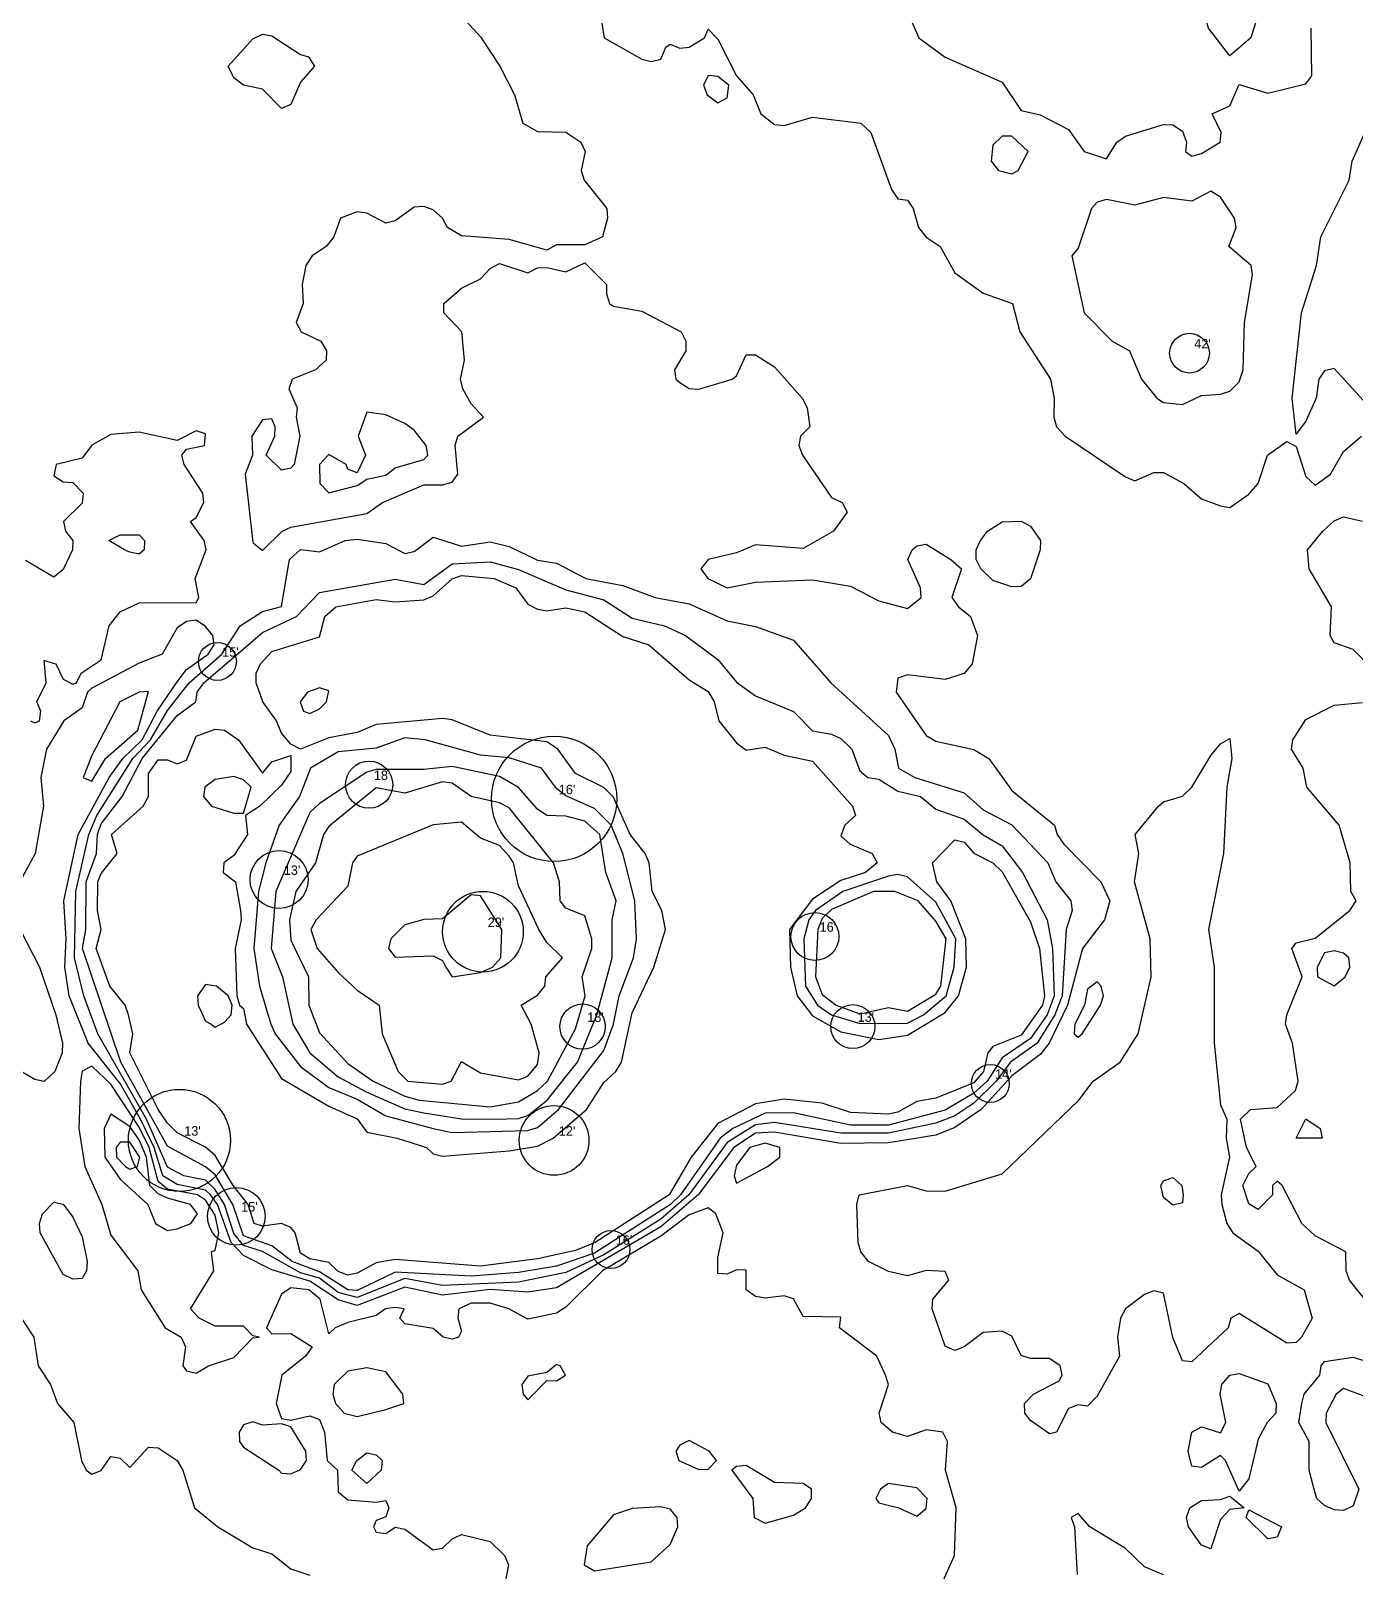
# Model space of a CAD drawing. Extents: x 426033 to 427066, y 1577130 to 1578168.
# Drawn here: x 426602.2 to 426881.4, y 1577373.7 to 1577698.5 of the extents above; entities that cross this region are included whole.
import ezdxf

# ---------------------------------------------------------------- set-up
doc = ezdxf.new("R2010")
doc.units = 21
doc.header["$MEASUREMENT"] = 0
for name, color, linetype in [('C-TOPO-HALF', 9, 'Continuous'), ('C-TOPO-MAJR', 3, 'Continuous'), ('C-TOPO-MINR', 8, 'Continuous'), ('L-PLNT-ANNO', 92, 'Continuous'), ('L-PLNT-TREE', 92, 'Continuous')]:
    doc.layers.add(name, color=color, linetype=linetype)

msp = doc.modelspace()

# ---------------------------------------------------------------- linework, layer by layer
at = {"layer": 'C-TOPO-HALF'}
for points, elevation in [([(426855, 1577693.2176422095), (426850.53902205173, 1577699), (426849.97335203364, 1577701), (426851, 1577702.6248612653), (426855, 1577703.633227176), (426861, 1577703.3311036788), (426862.16091508337, 1577705), (426865, 1577705.9501525941), (426866.5170546833, 1577705), (426866.4227212682, 1577703), (426865, 1577702.3071727243), (426861, 1577701.9897959183), (426859.4412390636, 1577697), (426855, 1577693.2176422095)], 71.5), ([(426806.2084289589, 1577669), (426809, 1577668.304443467), (426810.3991150443, 1577669), (426812.4787430684, 1577673), (426809, 1577676.2688172043), (426807, 1577676.2339476813), (426805, 1577674.3689157434), (426804.6441467015, 1577671), (426806.2084289589, 1577669)], 71.5), ([(426839.59905288083, 1577621), (426841, 1577620.1005827212), (426845, 1577619.7103321033), (426849, 1577621.606753523), (426853, 1577621.8198589259), (426855, 1577622.5174973488), (426857, 1577624.4800554018), (426857.8380213385, 1577627), (426858.0716429107, 1577637), (426859.75549048313, 1577647), (426859.5354330709, 1577649), (426854.82475419313, 1577653), (426856.35356811865, 1577657), (426855.96128532715, 1577659), (426853, 1577663.3676544449), (426851, 1577664.6277602524), (426847, 1577662.5810076115), (426841, 1577663.3101748095), (426835, 1577661.72779461), (426828.99999999994, 1577662.9011366637), (426827, 1577662.3628386112), (426825.81210508815, 1577661), (426823, 1577652.63567542), (426821.6703846154, 1577651), (426824.2615436468, 1577639), (426830.21402853716, 1577633), (426833.85076346877, 1577631), (426836.34821428574, 1577625), (426839.59905288083, 1577621)], 71.5), ([(426804.99999999994, 1577582.5816203144), (426802.4852752881, 1577585), (426801.4906649198, 1577587), (426801.5107305441, 1577589), (426802.41842437355, 1577591), (426803.91361390357, 1577593), (426807, 1577594.916571101), (426811, 1577595.0700011041), (426813, 1577594.018699911), (426815.0555158105, 1577591), (426815.033954828, 1577589), (426813, 1577582.8949249464), (426811, 1577581.3179553824), (426809, 1577581.2431248906), (426804.99999999994, 1577582.5816203144)], 70.5), ([(426623, 1577588.5227226578), (426621.92734574666, 1577589), (426618.6139022712, 1577591), (426621, 1577592.1976752635), (426625, 1577592.1659244918), (426626.1395590879, 1577591), (426626.0662962253, 1577589), (426625, 1577588.099077222), (426623, 1577588.5227226578)], 70.5), ([(426671.00000000006, 1577432.8651806992), (426669, 1577433.0270317774), (426663, 1577436.8045771986), (426657.2782802406, 1577439), (426653, 1577442.2900253206), (426647, 1577444.408354906), (426644.74159784114, 1577451), (426641, 1577457.253139293), (426639, 1577458.9348218837), (426631, 1577463.2624693948), (426621.11456506327, 1577481), (426613.0766123054, 1577505), (426613.74926320993, 1577509), (426613.7936974423, 1577519), (426615.9929854255, 1577525), (426616.2432334292, 1577529), (426617, 1577531.2236047385), (426621.3951799087, 1577537), (426625.6702457604, 1577545), (426633, 1577554.0984910836), (426636.9432703784, 1577557), (426637.2296544036, 1577559), (426638.6627927556, 1577561), (426651, 1577571.6247331912), (426658.18876717787, 1577575), (426663, 1577580.0452373251), (426679, 1577582.8217308426), (426685, 1577581.7334210526), (426691, 1577586.0562141666), (426699, 1577586.466034755), (426705, 1577584.8848654649), (426715, 1577580.6151088136), (426723, 1577578.501887872), (426729, 1577574.643562822), (426735.80293675954, 1577573), (426740.1955362678, 1577571), (426747, 1577565.9364044617), (426751, 1577561.1155169294), (426755, 1577558.2332802548), (426763, 1577554.9182376615), (426767, 1577550.8339647725), (426771, 1577550.19521388), (426772.99999999994, 1577549.2443664903), (426775.2806278454, 1577547), (426777, 1577542.4640024719), (426778.64933859365, 1577541), (426781, 1577540.6446544416), (426785, 1577538.1378122307), (426789.73651698744, 1577537), (426793, 1577534.3234155988), (426799, 1577532.220150636), (426803, 1577528.9287843881), (426807, 1577526.6396632367), (426811.31017145806, 1577520.9999999998), (426816.4997570395, 1577511), (426817.5974798136, 1577505), (426817.950080392, 1577495), (426816.5113601807, 1577491), (426813, 1577486.0117286344), (426807, 1577481.8862299253), (426803.8150039499, 1577477), (426801, 1577474.4636746915), (426795, 1577470.8976006564), (426783, 1577467.7478561103), (426775, 1577467.7523208316), (426763, 1577470.3411985522), (426757, 1577470.2782060737), (426750.20704926545, 1577467), (426747.5304129465, 1577465), (426739.176027608, 1577453), (426737.04685190873, 1577451), (426721, 1577440.7381013692), (426713, 1577437.9808310862), (426705, 1577436.624627365), (426695, 1577435.848647234), (426679, 1577436.748901893), (426671.00000000006, 1577432.8651806992)], 69.5), ([(426687.02554196183, 1577467.0000000002), (426691, 1577466.1750796307), (426707, 1577466.5746070133), (426709, 1577467.2368149222), (426713.4286061195, 1577471), (426723, 1577483.4680003622), (426725.0149752835, 1577489), (426726.22729353304, 1577495), (426729.25410431495, 1577503), (426729.9093087059, 1577507), (426729.51678779506, 1577515), (426726.977865477, 1577525), (426724.51210332295, 1577531), (426721, 1577534.519374738), (426715, 1577537.1547969677), (426713, 1577538.6964203005), (426709.86302798544, 1577543), (426703, 1577545.1881891883), (426697, 1577545.7297297297), (426685.30016027973, 1577549), (426681, 1577549.394563088), (426675, 1577547.2060240963), (426667, 1577546.4706184166), (426661.10714928224, 1577543), (426658.8218794291, 1577537), (426654.54772184265, 1577531), (426651.6997788426, 1577523), (426650.1874627222, 1577517), (426649.2182850591, 1577505), (426650.41119937995, 1577497), (426652.7987729239, 1577489), (426653.6511566944, 1577487), (426659, 1577480.0603530281), (426665, 1577475.659083859), (426671, 1577473.1773675242), (426677, 1577469.699900684), (426687.02554196183, 1577467.0000000002)], 69.5), ([(426817, 1577402.630804077), (426813, 1577405.4477104335), (426811.80638834403, 1577407), (426811.677039529, 1577409), (426813.5833432339, 1577411), (426819, 1577413.8394775037), (426819.6155504234, 1577415), (426819.21938168845, 1577417), (426817.00000000006, 1577418.5350537635), (426813, 1577418.5307214563), (426811, 1577419.1552110107), (426809, 1577423.2535278262), (426807, 1577424.254365884), (426803, 1577423.986380597), (426799, 1577420.9889525794), (426797, 1577420.2189428047), (426795, 1577421.142303433), (426792.21214131697, 1577429), (426792.3762495002, 1577431), (426795.75131532794, 1577435), (426795, 1577436.8529411766), (426791, 1577437.10709527), (426787, 1577435.9547703993), (426783, 1577436.8541583288), (426778.79744922067, 1577439), (426777.15372710855, 1577441), (426776.6394944941, 1577443), (426776.3390856407, 1577451), (426776.8389866896, 1577453), (426787, 1577454.97809263), (426791, 1577453.8958734232), (426795, 1577453.810794494), (426807, 1577457.4873622814), (426823.16417910444, 1577473), (426826.18319599767, 1577477), (426831.84832284215, 1577481), (426835.65885128663, 1577487), (426838.4004416011, 1577499), (426838.2067740407, 1577507), (426834.91594312317, 1577519), (426835.8004730529, 1577525), (426835.0154684479, 1577529), (426839.95575723203, 1577535), (426841, 1577535.8653349), (426845, 1577537.0613919026), (426847, 1577538.9634506854), (426851, 1577545.631445905), (426853, 1577548.126421979), (426855, 1577549.2580645161), (426855.399846802, 1577545), (426854.3800676754, 1577539), (426853.6470909587, 1577525), (426850.5295193462, 1577509), (426851.6790561194, 1577501), (426851.72449639824, 1577485), (426853, 1577471.9949664427), (426854.3374894692, 1577469), (426854.2117415868, 1577465), (426854.92298774427, 1577461), (426853.1737188663, 1577453), (426853.32237184304, 1577451), (426854.40382129006, 1577447), (426855.6342601989, 1577445), (426861, 1577441.139897817), (426865, 1577436.1520213364), (426870.6978360135, 1577433), (426872.3651738772, 1577427), (426870.14681492647, 1577423), (426869, 1577421.8874668616), (426867, 1577421.7268538517), (426857, 1577427.9873099986), (426855.21752265864, 1577427), (426854.6508058327, 1577425), (426847, 1577417.7899504357), (426845, 1577418.0189840943), (426843, 1577422.9455965527), (426841, 1577432.267612183), (426839, 1577432.8055695354), (426837, 1577432.0064516128), (426833, 1577429.0110497237), (426831.97899389185, 1577427), (426831.3071949148, 1577423), (426831.7224600332, 1577419), (426827, 1577410.5625135899), (426825, 1577408.4489287492), (426823, 1577408.7354056102), (426821, 1577407.985873606), (426818.4734463277, 1577403), (426817, 1577402.630804077)], 70.5), ([(426684.021482377, 1577473), (426699, 1577471.617430753), (426705, 1577472.632025989), (426709.0151976724, 1577475), (426711.1335509871, 1577477), (426717, 1577488.0519031142), (426719.0485120848, 1577495), (426718.4112926547, 1577498.9999999998), (426720.4454126932, 1577505), (426720.47872236825, 1577507), (426719, 1577511.858602072), (426715, 1577513.4886295989), (426713.76948429627, 1577515), (426713.6194585337, 1577519), (426712.3606070604, 1577522.9999999998), (426703, 1577534.6426401082), (426701, 1577535.6721259842), (426695, 1577537.00049022), (426691, 1577539.7999190774), (426689, 1577540.1209610044), (426681, 1577537.7222272195), (426675, 1577538.8371155213), (426664.99999999994, 1577530.7173713236), (426663.882754497, 1577529), (426662.158071894, 1577523), (426658.0706115077, 1577517), (426656.73979773617, 1577511), (426657, 1577506.7255802092), (426660.69768488425, 1577499), (426660.8099272163, 1577493), (426663, 1577487.1710173853), (426669, 1577480.7333333332), (426674.3658998496, 1577477), (426681, 1577473.7996981193), (426684.021482377, 1577473)], 70.5), ([(426771.02991883, 1577491), (426777, 1577489.157239513), (426787, 1577489.2422127572), (426790.37831847975, 1577491), (426795.2076207199, 1577495), (426796.8788181068, 1577501), (426797.23484576755, 1577507), (426793, 1577514.7682873027), (426787, 1577520.0827354463), (426785, 1577520.5898612847), (426782.99999999994, 1577520.2342973012), (426773.403368282, 1577517), (426767.6200411401, 1577513), (426766.2255471833, 1577511), (426765.15757286, 1577507), (426765.5329734767, 1577497), (426768.0230597789, 1577493), (426771.02991883, 1577491)], 69.5), ([(426689.6724611162, 1577501), (426691, 1577499.0298710116), (426697, 1577499.908202976), (426699.5450980392, 1577501), (426701.25766369654, 1577503), (426701.50577034045, 1577509), (426697, 1577516.080261113), (426695, 1577516.257553032), (426689, 1577511.2149116506), (426685, 1577511.0616826077), (426681, 1577509.973263254), (426678.0973761863, 1577507), (426677.61210601724, 1577505), (426679.00000000006, 1577503.152342353), (426687, 1577503.4179490865), (426689, 1577502.4739304811), (426689.6724611162, 1577501)], 71.5), ([(426873.47131738253, 1577499), (426877, 1577497.1158707866), (426879.35632102774, 1577499), (426880.34178977495, 1577501), (426880.0921693924, 1577503), (426879, 1577503.9662706018), (426877, 1577504.4495986658), (426875, 1577504.050317538), (426873.43188951665, 1577501), (426873.47131738253, 1577499)], 70.5), ([(426628.4737728905, 1577447), (426630.99999999994, 1577445.5181582123), (426633, 1577445.878680801), (426635.8827670646, 1577447), (426637.3009473897, 1577449), (426635.830295858, 1577451), (426631, 1577452.2921326924), (426629, 1577453.2539324905), (426627.2837222655, 1577455), (426626.5769515691, 1577461), (426625, 1577464.6598747496), (426623, 1577467.461697927), (426619, 1577470.0456347535), (426617.62584601407, 1577467), (426617.7919042647, 1577461), (426621, 1577456.3084389437), (426626.8508044313, 1577451), (426628.4737728905, 1577447)], 71.5), ([(426609, 1577436.2020901688), (426604.10841697303, 1577445), (426603.9576832657, 1577447), (426604.63268049154, 1577449), (426607, 1577451.4487883684), (426609, 1577451.0784128485), (426611, 1577448.330273545), (426613, 1577444.2022315203), (426614.0324477793, 1577439), (426613.91825340013, 1577437), (426613, 1577435.4178589047), (426611, 1577435.2244447712), (426609, 1577436.2020901688)], 70.5), ([(426668.2564406512, 1577407), (426671, 1577406.2773564188), (426677, 1577407.7472652365), (426680.8264282599, 1577409.0000000002), (426680.6400151573, 1577411.0000000002), (426677, 1577415.7259270335), (426673, 1577416.546296507), (426669, 1577415.880533738), (426666.11153679783, 1577413), (426665.86132582545, 1577411), (426666.4327212643, 1577409), (426668.2564406512, 1577407)], 71.5), ([(426705.991349829, 1577411), (426707, 1577409.8339534882), (426711, 1577413.9095394737), (426713, 1577413.8354668673), (426714.9116192831, 1577415), (426713.8016845329, 1577417), (426713, 1577417.2459189666), (426711, 1577415.5400122174), (426707, 1577414.769287834), (426705.6947598851, 1577413), (426705.991349829, 1577411)], 71.5), ([(426856.99999999994, 1577390.5291828793), (426854.0794005815, 1577397), (426853, 1577398.0908679927), (426849, 1577395.5434707308), (426847, 1577395.8394268774), (426846.19522591645, 1577399), (426847, 1577402.9559258262), (426849, 1577404.1341846348), (426853, 1577402.8172744722), (426854.1521181968, 1577405), (426852.94282797346, 1577411.0000000002), (426853.295823536, 1577413), (426855, 1577415.0019206146), (426857, 1577415.35187331), (426863, 1577413.163491088), (426864.7404162103, 1577409), (426864.68189438386, 1577407), (426862.8494435959, 1577405), (426861, 1577401.5094051857), (426859, 1577393.1778835752), (426856.99999999994, 1577390.5291828793)], 70.5), ([(426738.8215010142, 1577397), (426743, 1577395.1418132612), (426745, 1577395.2097605334), (426746.7799879445, 1577397), (426745.17539267015, 1577399), (426741, 1577401.1931686609), (426739, 1577400.2705146037), (426738.196834817, 1577399), (426738.8215010142, 1577397)], 71.5), ([(426754.7274034142, 1577385), (426757, 1577383.779874214), (426763, 1577385.4640192538), (426765.5075551152, 1577387), (426766.75827520614, 1577389.0000000002), (426766.76757055894, 1577391), (426765, 1577392.1604699043), (426759, 1577392.3705463181), (426753, 1577395.939425697), (426751, 1577395.727365729), (426749.99148936174, 1577395), (426754.3883511925, 1577389), (426754.7274034142, 1577385)], 71.5), ([(426785.2244715689, 1577386.9999999998), (426789, 1577385.2757214555), (426791, 1577386.9129444514), (426791.1488018703, 1577389), (426789, 1577391.2695787263), (426783, 1577392.140153544), (426781.35624195624, 1577391), (426780.34315234114, 1577389), (426781, 1577388.1112433076), (426785.2244715689, 1577386.9999999998)], 71.5), ([(426851, 1577378.3906510852), (426849, 1577379.1469792605), (426846.3083343129, 1577383), (426845.8628104179, 1577385), (426846.5788594109, 1577387), (426849, 1577388.5770874892), (426853, 1577388.7787162163), (426855, 1577389.5063583814), (426858.0523809524, 1577387), (426855, 1577386.65156038), (426853, 1577384.5641683778), (426851, 1577378.3906510852)], 70.5), ([(426718.855794194, 1577375), (426721, 1577373.7120126546), (426733, 1577375.6116481964), (426737, 1577379.3038801386), (426738.60984848486, 1577383), (426738.43463302753, 1577385), (426737, 1577386.7786729857), (426735, 1577387.2564705883), (426729, 1577386.8976248077), (426725, 1577385.5679292723), (426719.4819661666, 1577379), (426718.855794194, 1577375)], 71.5), ([(426863, 1577380.509981851), (426858.4293059126, 1577385), (426859, 1577386.6338546458), (426865.9150646627, 1577383), (426865, 1577380.8748299319), (426863, 1577380.509981851)], 70.5)]:
    msp.add_lwpolyline(points, close=True, dxfattribs=dict(at, elevation=elevation))
for points, elevation in [([(426691.6339825386, 1577703), (426697, 1577697.176089771), (426701.07410941477, 1577691), (426704.1636904762, 1577685), (426705.92419728567, 1577679), (426709, 1577677.233243654), (426715, 1577677.1123973902), (426718.13341260405, 1577675), (426719.02417899674, 1577673), (426718.1865719819, 1577669), (426718.81129568105, 1577667), (426723.64314948354, 1577661), (426723.7666119158, 1577659), (426722.73729046446, 1577655), (426719, 1577653.3535398892), (426713, 1577653.3383609855), (426711, 1577652.2388104536), (426703, 1577654.4980376768), (426693, 1577655.2388230797), (426689.99533920246, 1577657), (426688.9399896534, 1577659), (426687, 1577660.7466231952), (426685, 1577661.4149824847), (426683, 1577661.29217776), (426679, 1577658.3732437384), (426677, 1577657.920137398), (426673, 1577660.0303230057), (426671, 1577660.320181619), (426667.4897573274, 1577659), (426666.0411070411, 1577655), (426664.42421497585, 1577653), (426661.454425798, 1577651), (426660.12552179396, 1577649), (426659.38816585956, 1577645), (426659.59933993395, 1577641), (426658.1293591892, 1577637), (426659.1343946686, 1577635), (426663.29041677725, 1577633), (426664.53151522006, 1577631), (426664.4636434715, 1577629), (426662.19840919133, 1577627), (426657.30057507986, 1577625), (426656.54544699925, 1577623), (426658.3447600391, 1577619), (426658.0846456693, 1577617), (426658.8596050981, 1577613), (426657.6602030193, 1577607), (426657, 1577606.2336279177), (426655, 1577605.852406758), (426651.78963025927, 1577609), (426653.6112960497, 1577613), (426653.6887009992, 1577615), (426653, 1577616.6633663366), (426651, 1577616.4565317174), (426648.7696397431, 1577613), (426648.91363747255, 1577609), (426647.39110134577, 1577605), (426649, 1577590.6082740787), (426651, 1577588.905017375), (426655.16705276706, 1577593), (426657, 1577593.811856919), (426673, 1577596.6852921788), (426676.3413192045, 1577599), (426685, 1577602.7303524357), (426689, 1577602.703506254), (426690.99999999994, 1577603.3183005638), (426692.2178631883, 1577605), (426691.6064143601, 1577611), (426692.19329481956, 1577613), (426697.6058074781, 1577617), (426695, 1577619.8325763508), (426693.2818955043, 1577623), (426692.73473869124, 1577625), (426693.6208934864, 1577629), (426693.02751617396, 1577635), (426689.2681800693, 1577639), (426689.2350128724, 1577641), (426693, 1577644.2188080605), (426697, 1577646.1510552526), (426699, 1577648.3685055166), (426701.00000000006, 1577649.4105515587), (426707, 1577647.4388857307), (426709, 1577648.4616127475), (426711, 1577648.5619183965), (426715, 1577647.679738562), (426719, 1577649.5343915343), (426723.54745529575, 1577645), (426723.5232106106, 1577643), (426724.16510569974, 1577641), (426725, 1577640.387755102), (426731, 1577639.3222868706), (426739.3004836759, 1577635), (426740.2996140565, 1577633), (426740.277866242, 1577631), (426737.88593327324, 1577627), (426738.1432973806, 1577625), (426739, 1577624.2824649138), (426741, 1577623.0418645558), (426743, 1577622.9094449852), (426750.073137389, 1577625), (426751, 1577625.6914839367), (426753, 1577630.1822262118), (426755, 1577630.1489071038), (426759, 1577627.5877192982), (426764.83495618304, 1577621), (426765.8580630319, 1577619), (426766.4119414194, 1577615), (426764.4631463146, 1577613), (426764.1235550989, 1577611), (426764.87233151944, 1577609), (426771, 1577600.04226508), (426773.26499999996, 1577598.9999999998), (426774.3405405405, 1577597), (426771.4145387624, 1577593), (426765, 1577589.3427672954), (426755, 1577590.11536058), (426751, 1577588.3709917974), (426745, 1577587.026795895), (426743.43451838347, 1577585), (426744.935302391, 1577583), (426749, 1577580.9857952509), (426755, 1577582.2254220457), (426767, 1577582.739177883), (426775, 1577581.3848886783), (426781, 1577578.2872998544), (426787, 1577576.636613632), (426789.9253817344, 1577579), (426789.8020155364, 1577581), (426787.1289852432, 1577587), (426788.0222222222, 1577589), (426789, 1577589.8750724078), (426791, 1577590.2418193044), (426796.16432337434, 1577587), (426798.4197761194, 1577585), (426796.3712411154, 1577579), (426797.7711738484, 1577577), (426800.3227436823, 1577575), (426801.80924252956, 1577571), (426800.6792717087, 1577565), (426799, 1577562.9321872017), (426795, 1577561.7058423914), (426787, 1577562.658148779), (426785, 1577561.9412897015), (426784.61430759134, 1577559), (426791, 1577549.8629760072), (426793, 1577548.719841147), (426801, 1577546.964351832), (426804.1878227779, 1577545), (426809, 1577538.3145148004), (426818.0335048599, 1577531), (426818.5598337344, 1577529), (426820.0082071241, 1577527), (426827.8245744681, 1577519), (426829.6628116645, 1577515), (426828.58469846984, 1577511), (426823.9545930737, 1577505), (426820.7438033582, 1577493), (426816.8737494327, 1577485), (426815, 1577482.6299806696), (426809, 1577478.0962657775), (426802.54428341385, 1577471), (426797, 1577467.2128723427), (426793, 1577465.632369889), (426783, 1577464.0048553855), (426773, 1577463.8367605498), (426759, 1577466.2597823953), (426755, 1577466.0250685788), (426750.38138883957, 1577463), (426742.8716723956, 1577453), (426735, 1577446.273391564), (426713, 1577433.382945606), (426707, 1577432.5201985664), (426699, 1577433.078689242), (426689, 1577431.8952431856), (426681, 1577433.5536146883), (426671, 1577429.715742225), (426667, 1577430.9150113252), (426661.00000000006, 1577434.8448774787), (426653, 1577437.1842105263), (426647, 1577440.2120019933), (426644.3762845115, 1577443), (426641.5387351134, 1577451), (426640.0444975038, 1577453), (426639, 1577454.025400614), (426633, 1577455.2061410374), (426629.98376282176, 1577457), (426628.1574884199, 1577463), (426625.3164392761, 1577469), (426621, 1577476.531349869), (426614.2183383793, 1577485), (426610.20870530757, 1577495), (426609.3441247493, 1577501), (426609.6387713146, 1577507), (426609.0896038193, 1577515), (426612.13793103443, 1577529), (426618.7018057213, 1577541), (426621.5867346939, 1577545), (426625.65382391016, 1577549), (426628.7743184694, 1577554.9999999998), (426633, 1577561.1776732404), (426635, 1577563.7863840195), (426639.5385190725, 1577567), (426640.7902540737, 1577569), (426640.52468543703, 1577571), (426639, 1577572.8623018607), (426637, 1577574.186790022), (426635, 1577573.9476299693), (426633, 1577572.5734333154), (426629.8392480338, 1577567), (426625, 1577565.1269735906), (426615, 1577559.8392461198), (426614.08353510895, 1577559), (426613, 1577555.7372456503), (426609.1316944689, 1577553), (426605.4283338876, 1577547), (426604.2385092282, 1577541), (426604.79904761905, 1577535), (426603.07130345184, 1577525), (426599.8282690854, 1577519)], 70.5), ([(426787.636742249, 1577701.0000000002), (426789.3915099527, 1577697), (426795, 1577692.8962824116), (426807, 1577687.6146957052), (426811, 1577681.681740452), (426815, 1577680.7515022291), (426820.99999999994, 1577677.6697931034), (426824.27498176513, 1577673), (426828.99999999994, 1577671.4776119401), (426831.1894736842, 1577675), (426833, 1577676.2301900997), (426841, 1577678.6923076923), (426843, 1577678.6528803543), (426845, 1577677.3007692308), (426845.88909952604, 1577675), (426845.68399999995, 1577673), (426847, 1577672.0470673423), (426849, 1577672.6320824136), (426852.9840150447, 1577675), (426853.1939155176, 1577677), (426851.2977190876, 1577681), (426855, 1577682.6652406417), (426857, 1577687.1292775664), (426862.99999999994, 1577685.3222285574), (426871, 1577687.313061651), (426872.31465798046, 1577689), (426872.140625, 1577699)], 71.5), ([(426602.0590015128, 1577553), (426603, 1577552.5233716473), (426603.97238144866, 1577553), (426604.2362344583, 1577555), (426603.40900321543, 1577557), (426605.3808322825, 1577561), (426605, 1577565.668235294), (426607.3959243086, 1577565.0000000002), (426609, 1577561.7573964498), (426611, 1577560.6714975846), (426611.8192771084, 1577561), (426612.77656250005, 1577563), (426617, 1577565.82364532), (426618.6893564356, 1577573), (426621, 1577575.9566160522), (426625, 1577577.8617069316), (426637, 1577577.9438043735), (426637.5891920252, 1577579), (426636.8045069198, 1577583), (426639.1655230126, 1577589), (426638.7022992367, 1577591), (426635.80249632895, 1577595), (426637, 1577595.8622026432), (426638.6433149171, 1577599), (426638.4425968945, 1577601), (426634.4778829438, 1577607.0000000002), (426633.9934861278, 1577609), (426635, 1577610.2891131938), (426638.75363698165, 1577611), (426639, 1577613.4793156642), (426637, 1577614.1344602806), (426633, 1577612.0619402044), (426625, 1577613.808229154), (426619, 1577613.3804622495), (426615, 1577611.1224570102), (426613, 1577608.3556750529), (426607.47016518714, 1577607), (426607, 1577604.6524120497), (426609, 1577603.3607017542), (426611, 1577603.243041549), (426613.2090006878, 1577601), (426613, 1577598.8372113288), (426609.0681040383, 1577595), (426609.4627378657, 1577593), (426611, 1577591), (426610.9650446566, 1577589), (426609, 1577584.8572544933), (426607, 1577583.234037008), (426600.99999999994, 1577586.801080716)], 70.5), ([(426885, 1577563.945646041), (426881, 1577567.982183908), (426877, 1577569.4011516315), (426876.1556006082, 1577571), (426876.4206331131, 1577577), (426871.7368421053, 1577585), (426871.3714285714, 1577589), (426874.5920215023, 1577593), (426877, 1577595.1693359176), (426879, 1577596.0019059083), (426883, 1577595.0896749282)], 70.5), ([(426885.0754631208, 1577429), (426880.2584235632, 1577435), (426879.52530895546, 1577437), (426879.4623279683, 1577441), (426873.00000000006, 1577444.3611645815), (426870.1885160844, 1577447), (426866.0293622592, 1577455), (426865, 1577455.9150457191), (426864.0150322119, 1577455), (426863.9799225079, 1577453), (426861, 1577449.9037965352), (426859, 1577451.1634284651), (426857.7332542336, 1577455), (426859, 1577457.5049279756), (426860.59032258065, 1577459), (426858.5276452924, 1577463), (426857.28732747806, 1577469), (426859.3962093863, 1577471), (426865, 1577471.4308918635), (426868.83244565997, 1577475), (426869.4172226532, 1577477), (426868.2271703115, 1577485), (426866.7669940679, 1577489), (426867.0050273035, 1577491), (426870.2840368137, 1577499), (426868.05725288833, 1577505), (426869, 1577506.1784338895), (426873, 1577507.136135435), (426880.3431562621, 1577513), (426881.63733383256, 1577515), (426880.4986408226, 1577517), (426880.3811143405, 1577523), (426878.0639322484, 1577531), (426871.21989420184, 1577539), (426870.43534883717, 1577542.9999999998), (426868.0136564724, 1577547), (426868.2786543614, 1577549), (426871, 1577553.2381388952), (426877, 1577556.2532957466), (426883, 1577556.844780753)], 70.5), ([(426599.90992551536, 1577509), (426604.01433953777, 1577501), (426607.45984119177, 1577491), (426608.85113362985, 1577485), (426608.7435558493, 1577483), (426607.19732813805, 1577479), (426605, 1577476.917827461), (426603, 1577477.344407425), (426596.7074412683, 1577480.9999999998)], 70.5), ([(426599, 1577428.769030579), (426602.7800332779, 1577423), (426603.7096498719, 1577417), (426606.31710751285, 1577413), (426607.77708657336, 1577409), (426611.19228892145, 1577405), (426612.8592857834, 1577397), (426613.85498674284, 1577395), (426615, 1577394.1185429422), (426617, 1577394.869926199), (426619, 1577397.83972028), (426621, 1577397.4852531997), (426623, 1577395.545379196), (426627, 1577399.7978649337), (426629, 1577399.6637089618), (426633.0086854852, 1577397), (426634.2219586581, 1577395), (426636.69391351496, 1577387), (426641.5581572435, 1577383), (426649, 1577378.5998186148), (426653, 1577377.304830724), (426657, 1577374.1747747748), (426661, 1577372.8139261352)], 70.5), ([(426885, 1577409.9151059468), (426879, 1577412.168103448), (426877.44501115714, 1577411), (426875.31201450026, 1577407), (426875.2409186265, 1577405), (426882.17789570836, 1577391), (426881, 1577387.484347162), (426879, 1577386.438016529), (426877, 1577386.5780062585), (426875, 1577387.4888165921), (426873.35283687944, 1577389), (426873, 1577390.1502890172), (426871.74774047773, 1577395), (426871.76731267746, 1577401), (426869.5832012678, 1577405), (426870.2072568941, 1577409), (426870.7104690898, 1577411), (426874.0132986412, 1577415), (426874.25962045335, 1577417), (426875, 1577417.8733094977), (426881, 1577418.8135127712), (426883, 1577418.1671473356)], 70.5)]:
    msp.add_lwpolyline(points, dxfattribs=dict(at, elevation=elevation))
at = {"layer": 'C-TOPO-MAJR', "elevation": 70}
for points in [[(426655, 1577682.120293493), (426651, 1577686.1437223973), (426647, 1577687.0045809755), (426645, 1577688.5552958676), (426643.76125511597, 1577691), (426649, 1577696.7888918137), (426651, 1577697.7774963821), (426653, 1577697.392318244), (426659, 1577693.4821164983), (426660.7430213465, 1577693), (426661.982190561, 1577691), (426659, 1577687.6361296964), (426656.99999999994, 1577682.9421661408), (426655, 1577682.120293493)], [(426667.00000000006, 1577432.4323207228), (426663, 1577435.4836996503), (426659, 1577436.5712834406), (426651, 1577441.0938016074), (426647, 1577442.3573376683), (426645, 1577444.8753357301), (426642.96428299526, 1577450.9999999998), (426641, 1577454.1476514805), (426639, 1577456.13571987), (426634.45403111744, 1577457), (426631, 1577458.8421534193), (426626.5222867236, 1577468.9999999998), (426616.2613829408, 1577487), (426613.3143935488, 1577495), (426611.37578618655, 1577503), (426611.6407083664, 1577517), (426614.3945841671, 1577529), (426616.0973719531, 1577533), (426623.6595550745, 1577545), (426627.4206392302, 1577549), (426631, 1577555.1483990871), (426635.5486691277, 1577561), (426642.4711492149, 1577567), (426646.3325169765, 1577573), (426651, 1577576.050757035), (426655, 1577577.1028749028), (426656.71659397305, 1577587), (426658.99999999994, 1577589.1069306931), (426663, 1577588.5762457848), (426668.43927444797, 1577591.0000000002), (426671, 1577591.2593161343), (426677, 1577590.3783733132), (426681, 1577588.269089048), (426683, 1577588.659589855), (426687, 1577591.670746888), (426693, 1577589.809955663), (426699, 1577590.717127072), (426703.00000000006, 1577589.7143732386), (426709, 1577586.832342485), (426713, 1577586.212961263), (426719.20678972505, 1577583), (426727, 1577581.5002641308), (426733.84058604855, 1577579), (426741, 1577577.67954513), (426749, 1577574.057739702), (426755, 1577572.8975125942), (426763, 1577569.9827325055), (426770.8321174004, 1577561), (426783, 1577549.9108397458), (426784.3745310322, 1577547), (426785.13506693, 1577543), (426788.57600705675, 1577541), (426799, 1577537.790463016), (426803, 1577534.2068245127), (426809, 1577531.025314733), (426816.6391420668, 1577523), (426818.31998809346, 1577519), (426821.45139146567, 1577515), (426821.7699733005, 1577513), (426820.4703870667, 1577509), (426819.61170659546, 1577495), (426818.12272606674, 1577491), (426814.35743514926, 1577485), (426808.728884713, 1577481), (426805.7192848411, 1577477), (426801, 1577472.3630943778), (426797, 1577469.6810979457), (426793, 1577468.1281196433), (426783, 1577466.006513576), (426773, 1577466.0155189827), (426759, 1577468.2643359231), (426755, 1577467.763003102), (426749, 1577464.0308982118), (426740.92924118193, 1577453), (426735, 1577447.8795103617), (426723, 1577440.3572408764), (426715, 1577436.6575246248), (426705, 1577434.6343739165), (426689, 1577433.9403586015), (426681, 1577435.3520007774), (426671, 1577431.3561255857), (426667.00000000006, 1577432.4323207228)], [(426700.0294117647, 1577469), (426705, 1577469.10304085), (426707, 1577469.7221836331), (426711.01529810135, 1577473), (426717.4587809182, 1577481), (426721.52475607535, 1577491), (426724.754601227, 1577503), (426724.7519519345, 1577511), (426725.6139769584, 1577515), (426723.38819762494, 1577521), (426722.13590466126, 1577529), (426719, 1577531.8127993988), (426715, 1577532.8436043095), (426711, 1577533.0414377784), (426709.00000000006, 1577534.3519254862), (426705, 1577538.8977853493), (426701, 1577541.2097915001), (426691, 1577543.3775932442), (426685, 1577542.6816790826), (426675, 1577542.731513835), (426673, 1577542.1694145002), (426663, 1577535.570685791), (426661, 1577533.6406427305), (426653.79706303345, 1577517), (426652.86736662884, 1577505), (426655.2119577105, 1577499), (426657.41709642136, 1577489), (426661, 1577482.96911334), (426667, 1577477.901332723), (426673, 1577474.7098594138), (426681, 1577471.1718208955), (426685, 1577470.2849958574), (426693, 1577469.0658755545), (426700.0294117647, 1577469)], [(426771.9628334418, 1577493), (426776.99999999994, 1577491.2028218694), (426783, 1577492.5617230125), (426787, 1577491.7492192874), (426792.99999999994, 1577495.3560710521), (426794.08248028345, 1577497), (426795.1522024668, 1577507), (426792.99999999994, 1577510.7449093596), (426789.2455573506, 1577515), (426784.3669825876, 1577517), (426779.8831573096, 1577517), (426771, 1577513.1712908028), (426769, 1577511.31150168), (426768.1220366694, 1577509), (426767.61179076147, 1577499), (426769, 1577495.2379302587), (426771.9628334418, 1577493)], [(426869, 1577464.9556188923), (426871, 1577469.0319056974), (426874.04193348484, 1577467), (426874.4405182568, 1577465), (426869, 1577464.9556188923)], [(426843, 1577450.8661350731), (426841, 1577452.4911195894), (426840.44822517823, 1577455.0000000002), (426841, 1577455.9502594606), (426843, 1577456.6502905441), (426844.9130434783, 1577455), (426845.17925613496, 1577453), (426845, 1577451.316831683), (426843, 1577450.8661350731)]]:
    msp.add_lwpolyline(points, close=True, dxfattribs=at)
at = {"layer": 'C-TOPO-MINR', "elevation": 71}
for points in [[(426721.78503937006, 1577705), (426723.0809248554, 1577696.9999999998), (426731, 1577692.5176788443), (426733, 1577692.0190735694), (426735, 1577692.4982304366), (426736.03929273086, 1577695), (426737, 1577695.6680327868), (426739, 1577694.8385899814), (426741, 1577695.0268096514), (426744.2478504672, 1577697), (426745, 1577698.8340929807), (426747, 1577696.686026452), (426750.9448075526, 1577689), (426754.48547008546, 1577685), (426756.11578481295, 1577681), (426759, 1577678.6977329976), (426761, 1577678.5103391232), (426767, 1577680.2449762926), (426777.1926247289, 1577679), (426779.2668717554, 1577677), (426783.65555555554, 1577665), (426785, 1577663.0386533667), (426787, 1577662.7378531075), (426788.2105470287, 1577661), (426789.3184215667, 1577657), (426791, 1577654.9604123712), (426793.9292974926, 1577653), (426797, 1577647.4485294118), (426803, 1577643.159344491), (426809.19414802064, 1577641), (426810.7429524098, 1577635), (426817.18605442176, 1577625), (426817.95901481627, 1577621), (426817.90938661713, 1577617), (426818.4363684072, 1577615), (426820.2516175413, 1577613), (426833, 1577604.425732032), (426835.00000000006, 1577603.5782077862), (426839, 1577605.3242354488), (426841, 1577605.3505005077), (426845.28767711465, 1577603), (426849, 1577599.7617148552), (426853, 1577598.3329401356), (426855, 1577597.9817135814), (426859, 1577600.7371124562), (426861, 1577603.01787001), (426862.9581471902, 1577608.9999999998), (426867, 1577611.8979747803), (426869, 1577610.8490041688), (426871, 1577604.4992371588), (426873, 1577602.7010768359), (426876.25690288714, 1577605), (426879, 1577609.799520958), (426882.74532129307, 1577613)], [(426884.60428736964, 1577619), (426877, 1577627.2491755977), (426875, 1577626.7649504317), (426873.7564218116, 1577625), (426873.2144553139, 1577621), (426871, 1577616.1638629283), (426869, 1577613.4131736527), (426868.16312732117, 1577621), (426870.0846075433, 1577639), (426873.3016671376, 1577649), (426874.17988007993, 1577655), (426880.1498266787, 1577667), (426880.7887600707, 1577671), (426885, 1577680.4875962362)], [(426793.37280930066, 1577369), (426796.9057017544, 1577377), (426797.312719235, 1577387), (426795.03844704106, 1577395), (426795.4449037311, 1577401), (426794.46769440034, 1577403), (426791, 1577403.4577600441), (426787, 1577402.0427298348), (426783.8537563187, 1577403), (426781.474996556, 1577405), (426781.0760008128, 1577407), (426783.0246730083, 1577413), (426782.36310067226, 1577415), (426780.5345612134, 1577419), (426772.66779661016, 1577424.9999999998), (426773, 1577427.2287175742), (426765, 1577427.3673163417), (426763, 1577431.0723172629), (426761, 1577431.717754173), (426757, 1577431.2159695816), (426755, 1577431.595505618), (426753.0018444513, 1577433), (426753, 1577437.115352697), (426751, 1577437.1886847476), (426749, 1577436.2740046838), (426747, 1577436.4635083226), (426747, 1577439.8317677197), (426748.16430307936, 1577445), (426746.63172147004, 1577449), (426745, 1577450.2693349384), (426741, 1577448.8053045757), (426735, 1577444.3083229407), (426722.71435579215, 1577437), (426715, 1577429.3600985222), (426713, 1577428.1098647972), (426707, 1577426.7854158243), (426702.98012502, 1577429), (426699, 1577430.1606833162), (426695, 1577430.205832913), (426692.402574605, 1577429), (426692.1997642899, 1577427), (426693, 1577424.2603351956), (426692.31051344745, 1577423), (426691.00000000006, 1577422.6248797132), (426689.11267605633, 1577423), (426687, 1577424.8269296158), (426681, 1577425.83989726), (426679.9819684448, 1577427), (426680.9035769829, 1577429), (426679, 1577429.267579975), (426676.97122685495, 1577429), (426675, 1577427.5837879223), (426669, 1577426.1068849303), (426666.3052325581, 1577425), (426665, 1577423.7165316818), (426663.1497013935, 1577431), (426660.78125, 1577433), (426657, 1577433.3932925179), (426655, 1577432.1048239365), (426651.87293247716, 1577425), (426653, 1577423.750377562), (426657, 1577423.7734933605), (426661.5033647375, 1577421), (426660.08045425464, 1577419), (426655.0661141634, 1577415.0000000002), (426653.8848070625, 1577409), (426655, 1577405.8341907398), (426657, 1577405.5202276886), (426661, 1577406.457314751), (426663, 1577405.6718476783), (426664.09468093934, 1577403), (426664.62783583987, 1577397), (426666.8377107017, 1577395), (426667, 1577390.3697011813), (426669, 1577388.6932757557), (426675, 1577388.1926040063), (426677, 1577388.5625), (426677.62452204945, 1577387), (426677, 1577385.1481481483), (426675, 1577384.3581395347), (426674.41964792734, 1577383), (426675, 1577381.9034334763), (426677, 1577381.6484149855), (426679, 1577382.9394736842), (426681, 1577382.544579859), (426687, 1577378.185324826), (426689, 1577378.531637479), (426691, 1577380.505500451), (426693, 1577381.3924656478), (426699, 1577379.938196246), (426702.0282247428, 1577377), (426702.86807114485, 1577375), (426701.3409250175, 1577367)], [(426841, 1577372.8919545072), (426837, 1577374.611971343), (426833, 1577378.4362538452), (426825.45447550656, 1577383), (426823, 1577385.8124614437), (426821.5645776567, 1577385.0000000002), (426822.21209465386, 1577383), (426822.78457644786, 1577373)]]:
    msp.add_lwpolyline(points, dxfattribs=at)
at = {"layer": 'C-TOPO-MINR'}
for points, elevation in [([(426744.75983436854, 1577685), (426747, 1577683.286389414), (426749, 1577684.347509793), (426749.3749239197, 1577687), (426747, 1577688.8228279387), (426745, 1577689.0497718789), (426744.0038080731, 1577687), (426744.75983436854, 1577685)], 71), ([(426663.12551510986, 1577603), (426665, 1577601.0283547046), (426671, 1577602.575529139), (426673, 1577603.958417622), (426677, 1577604.7767992113), (426679, 1577606.3037037037), (426685, 1577608.0974414805), (426685.84653537563, 1577609), (426685.53649908886, 1577611), (426683, 1577614.239379085), (426681, 1577615.6361792367), (426677, 1577617.468506965), (426673, 1577618.0573200528), (426671.17492131854, 1577612.9999999998), (426672.72068965517, 1577609), (426671, 1577605.2661870504), (426669, 1577606.0584262074), (426668.6242081143, 1577607), (426665, 1577609.1177364222), (426663.0471358952, 1577606.9999999998), (426663.12551510986, 1577603)], 71), ([(426667, 1577436.8694059849), (426665, 1577438.7586979598), (426661, 1577439.5071746414), (426659, 1577440.7615616403), (426657.8977005251, 1577445), (426657, 1577446.1560477996), (426655, 1577447.0175474118), (426651, 1577446.391935161), (426649.24516315333, 1577447), (426648.017682904, 1577451), (426644.80864989734, 1577455.0000000002), (426641, 1577461.34765625), (426639, 1577463.1019446081), (426633, 1577466.0965262605), (426631, 1577468.1709531012), (426629, 1577470.9882423345), (426623.05601651355, 1577483), (426623.6975036028, 1577487), (426622.74463503377, 1577491), (426622.07449405466, 1577493), (426618.79805253766, 1577497), (426615.9591198285, 1577505), (426616.97609031206, 1577509), (426616.2156762295, 1577513), (426616.27466186706, 1577519), (426617, 1577520.7933381323), (426620.35306303634, 1577525), (426619.1840510889, 1577529), (426625.8755066589, 1577535), (426626.98859074584, 1577537), (426627, 1577541.8830562045), (426629, 1577544.7277434915), (426631, 1577544.7206208427), (426633, 1577543.876624229), (426635, 1577544.6568706487), (426637, 1577549.7690116777), (426641, 1577551.2000000002), (426642.99999999994, 1577551.0251869343), (426645.9688534164, 1577549), (426651, 1577541.9141531321), (426653, 1577544.3465553236), (426657, 1577545.6921404162), (426657.00000000006, 1577542.2635099823), (426655, 1577539.3810981833), (426650.4639780736, 1577535), (426647.39983164985, 1577532.9999999998), (426647.86542572605, 1577529), (426645, 1577524.6093456538), (426642.83809179615, 1577523), (426642.7434935522, 1577521), (426645.29821756383, 1577519), (426646.363979321, 1577513), (426646.54589608585, 1577511), (426645.2605326561, 1577505), (426645.6331053352, 1577495), (426646.1774675972, 1577493), (426647, 1577492.3071593535), (426647.63903462753, 1577489), (426655, 1577477.5591673066), (426665, 1577471.6922709048), (426671, 1577469.0667979459), (426673, 1577466.2500276947), (426679.4326657873, 1577465), (426685.5747180451, 1577463), (426687, 1577461.7071611253), (426688.99999999994, 1577461.1729629363), (426703, 1577462.3237200985), (426709, 1577463.3154560283), (426712.29987922707, 1577465), (426719.3055934516, 1577471), (426723, 1577476.6831740516), (426725.54580405675, 1577479), (426726.74574591115, 1577481), (426729, 1577491.3933291936), (426733.5252951096, 1577501), (426736.0310177164, 1577509), (426735.1992505702, 1577513), (426733.1846568805, 1577517), (426732.55602703907, 1577523), (426731.73261641257, 1577525), (426728.51203660376, 1577529), (426725, 1577536.8879448136), (426723, 1577538.9344692004), (426717, 1577541.8666984178), (426713.26427500846, 1577547), (426711, 1577548.5779044412), (426699, 1577549.9398564715), (426691, 1577553.2087627556), (426689, 1577553.4539391785), (426675, 1577552.195376465), (426671, 1577550.4860807287), (426665, 1577549.4016985833), (426659, 1577546.9669473683), (426657, 1577548.0822622105), (426655, 1577550.3699439033), (426653.958967266, 1577553), (426651.1039856695, 1577557), (426649.653823639, 1577561), (426649.6783405172, 1577563), (426650.5685600246, 1577565), (426653, 1577567.6018389524), (426663, 1577570.654271086), (426664.1772735227, 1577575), (426666.48961682164, 1577577), (426675, 1577578.5319263584), (426679, 1577578.0640826873), (426685, 1577578.518445404), (426687, 1577579.317042006), (426691, 1577582.9050254594), (426693, 1577583.6523708452), (426699.84276835213, 1577583), (426704.43188908143, 1577581), (426706.99999999994, 1577577.6090331688), (426709, 1577576.5371428572), (426711, 1577576.1907022572), (426715, 1577576.8094345517), (426719, 1577575.9805859022), (426727, 1577570.746400983), (426732.4582858878, 1577569), (426741, 1577561.6377088304), (426744.99999999994, 1577559.172186871), (426746.29389657243, 1577557), (426747.23878061865, 1577553), (426751, 1577548.306124792), (426753, 1577546.7672982754), (426757, 1577547.4195473925), (426761, 1577545.7115969583), (426767, 1577544.499231754), (426775.430543933, 1577534.9999999998), (426776.0774533658, 1577533), (426773.80914653785, 1577531), (426773, 1577528.7360230547), (426774.9591836735, 1577527), (426779.54626285075, 1577525), (426780.6527200791, 1577523), (426778.14312383323, 1577521), (426773, 1577519.3268809444), (426767, 1577515.399075452), (426762.1292124159, 1577509), (426762.3548292195, 1577501), (426763.76349993946, 1577495), (426767, 1577490.768500388), (426773, 1577487.4174787803), (426781, 1577485.7716741518), (426787, 1577486.6688524592), (426795, 1577491.4521668286), (426797.7982601035, 1577495), (426799.4669653432, 1577501), (426799.31543085194, 1577507), (426796.1770760234, 1577515), (426793.1855020644, 1577519), (426792.32725015515, 1577523), (426797, 1577527.90563295), (426799, 1577527.424021164), (426801, 1577525.0646390026), (426804.99999999994, 1577523.0392566782), (426807, 1577521.15825892), (426813, 1577510.6006000375), (426814.84482817113, 1577505), (426815.90019425016, 1577495), (426815.4847234669, 1577493), (426811, 1577486.6932042595), (426805, 1577484.2723529045), (426803.9446227099, 1577483), (426803.07663472195, 1577479), (426801, 1577476.6565164854), (426793, 1577473.417855865), (426789, 1577472.701679822), (426785, 1577470.469296056), (426783, 1577470.0701265498), (426775, 1577470.4183783783), (426769, 1577472.3777673242), (426761, 1577473.1683329744), (426755, 1577472.2179061072), (426747, 1577468.0605051746), (426741.4199441094, 1577461), (426736.75419753924, 1577453), (426721.1760856249, 1577443), (426717, 1577441.2863793906), (426709, 1577439.500887914), (426697, 1577437.9714664896), (426679, 1577439.3631396384), (426675, 1577438.7186912028), (426671, 1577436.481503942), (426669, 1577436.060706837), (426667, 1577436.8694059849)], 69), ([(426613.19484108704, 1577541), (426615, 1577540.2656923365), (426617.88187242916, 1577545), (426624.6903510967, 1577551), (426627, 1577559.1638078901), (426625, 1577559.0368389124), (426620.9334150109, 1577557), (426615, 1577545.6799724707), (426613.19484108704, 1577541)], 71), ([(426659.6437984496, 1577555), (426661, 1577554.5124024525), (426663, 1577555.487554796), (426664.51899112004, 1577557), (426665, 1577559.329056073), (426663, 1577559.958825976), (426660.49768181215, 1577559), (426658.9581425072, 1577557), (426659.6437984496, 1577555)], 69), ([(426640.25087870547, 1577535), (426645, 1577533.5218347472), (426647, 1577533.503444621), (426648.6144726713, 1577539), (426647, 1577540.5534814815), (426645, 1577541.246430696), (426640.99999999994, 1577540.5724362023), (426638.8595797995, 1577539), (426638.53841693245, 1577537), (426640.25087870547, 1577535)], 69), ([(426681.6576701269, 1577477.0000000002), (426689, 1577476.330168731), (426690.8040446304, 1577477), (426693, 1577481.146571279), (426697, 1577478.7721424575), (426705, 1577477.295957427), (426707, 1577478.0230930264), (426709, 1577480.4923983866), (426709.37896487844, 1577483), (426707.65506927914, 1577489), (426705.53061868687, 1577493), (426709, 1577495.0951697752), (426710.5774257426, 1577497), (426710.7840444185, 1577499.0000000002), (426714.2817822123, 1577503), (426711, 1577506.206751998), (426709.2545724785, 1577509), (426705, 1577518.147940375), (426703.9641350211, 1577523), (426703, 1577524.4636489805), (426701, 1577526.6995688677), (426697, 1577528.2200097134), (426693, 1577531.6005665723), (426687, 1577531.0195552146), (426671, 1577524.431693989), (426670.01468481374, 1577523), (426669, 1577518.0896663577), (426662.3581191908, 1577511), (426661.2355632582, 1577508.9999999998), (426662.5421549556, 1577505), (426667, 1577499.9073322508), (426671, 1577496.1548204026), (426675.62956120085, 1577493), (426676.21752650174, 1577487), (426679.65566529665, 1577479), (426681.6576701269, 1577477.0000000002)], 71), ([(426640.192972973, 1577489), (426641, 1577488.404586241), (426643, 1577489.4677261135), (426644.4228456914, 1577491), (426644.64751529624, 1577493.0000000002), (426643.77744023246, 1577495), (426641.3153636278, 1577497), (426639, 1577497.3806455943), (426637.33172763966, 1577495), (426637.47951287584, 1577493), (426639, 1577489.624239853), (426640.192972973, 1577489)], 69), ([(426822.1718667372, 1577487), (426823, 1577486.3048496281), (426823.83967828413, 1577487), (426827.6971542686, 1577493), (426828.38880484115, 1577495), (426827.89729864313, 1577497), (426827, 1577497.952934955), (426825, 1577496.4280123007), (426824.3294598391, 1577493), (426822.33463143255, 1577489), (426822.1718667372, 1577487)], 71), ([(426634.23585766426, 1577417), (426635, 1577415.9467064927), (426637, 1577415.3977322285), (426639.60892193305, 1577417), (426645, 1577418.7339924672), (426649, 1577422.8504769271), (426650.3302752294, 1577423), (426649, 1577423.3257511933), (426647, 1577425.3470624397), (426641, 1577425.3265582656), (426637.67761614267, 1577427), (426635.8362813075, 1577429), (426640.76852076757, 1577437), (426640.257985258, 1577441), (426641.00000000006, 1577441.346171481), (426641.80443310755, 1577445), (426640.99999999994, 1577448.7165554236), (426639, 1577451.9278327993), (426637.29919713514, 1577453), (426631, 1577454.2427453576), (426629, 1577455.8461208744), (426627.1353888863, 1577463), (426625, 1577467.2646562555), (426619.00000000006, 1577476.3876183694), (426615, 1577480.1482371795), (426613, 1577479.1001642037), (426612.6133024983, 1577477), (426612.31531238125, 1577467), (426613.547001224, 1577459), (426617.11606658227, 1577451), (426619, 1577444.5457485258), (426624.7346415628, 1577437), (426625.3984856574, 1577433), (426630.48849263944, 1577425), (426633.8268725361, 1577423), (426634.7584276651, 1577421), (426634.23585766426, 1577417)], 71), ([(426622.11341711826, 1577459), (426623, 1577458.4234153167), (426624.6594489605, 1577459), (426625.16973900347, 1577461), (426623, 1577464.1253263708), (426621, 1577464.1197522157), (426620.18542809976, 1577463), (426620.2584572787, 1577461), (426622.11341711826, 1577459)], 72), ([(426750.4966251687, 1577457), (426751, 1577455.520282187), (426757.47285291215, 1577459), (426760.07785865664, 1577461), (426760.14117741806, 1577463), (426757, 1577463.9434064936), (426753.77320548677, 1577463), (426751, 1577459.3062773054), (426750.4966251687, 1577457)], 71), ([(426654.4453142474, 1577395), (426655, 1577394.373895481), (426657, 1577394.2230296256), (426659, 1577395.0795402299), (426660.2850330718, 1577397), (426660.131452002, 1577399), (426657, 1577404.0798274002), (426655, 1577404.7367303611), (426651, 1577404.4820587758), (426649, 1577405.176763306), (426647, 1577404.5520833333), (426646.10760016524, 1577403), (426646.18616377574, 1577401), (426647, 1577399.808328411), (426654.4453142474, 1577395)], 71), ([(426673, 1577392.164983165), (426669.88132164534, 1577395), (426670.937651169, 1577397), (426673, 1577398.64997976), (426675, 1577398.1904237755), (426676.2344128977, 1577397), (426676.0086206896, 1577395), (426673, 1577392.164983165)], 71)]:
    msp.add_lwpolyline(points, close=True, dxfattribs=dict(at, elevation=elevation))
at = {"layer": 'L-PLNT-TREE'}
for centre, radius in [((426846.5, 1577630.5), 4.19425), ((426641.5, 1577565.5), 4), ((426712.5, 1577536.5), 13.207749999999999), ((426673.5, 1577539.5), 4.9745), ((426654.5, 1577519.5), 6.10825), ((426697.5, 1577508.5), 8.50075), ((426767.5, 1577507.5), 5.047750000000001), ((426718.5, 1577488.5), 4.776249999999999), ((426775.5, 1577488.5), 4.62975), ((426804.5, 1577476.5), 4), ((426633.5, 1577464.5), 10.76825), ((426712.5, 1577464.5), 7.35825), ((426645.5, 1577448.5), 6.078), ((426724.5, 1577441.5), 4)]:
    msp.add_circle(centre, radius, dxfattribs=at)

# ---------------------------------------------------------------- texts
at = {"layer": 'L-PLNT-ANNO'}
for s, p in [("42'", (426847.5, 1577631.5)), ("15'", (426642.5, 1577566.5)), ("18'", (426674.5, 1577540.5)), ("16'", (426713.5, 1577537.5)), ("13'", (426655.5, 1577520.5)), ("29'", (426698.5, 1577509.5)), ("16'", (426768.5, 1577508.5)), ("18'", (426719.5, 1577489.5)), ("13'", (426776.5, 1577489.5)), ("14'", (426805.5, 1577477.5)), ("13'", (426634.5, 1577465.5)), ("12'", (426713.5, 1577465.5)), ("15'", (426646.5, 1577449.5)), ("16'", (426725.5, 1577442.5))]:
    msp.add_text(s, height=2, dxfattribs=at).set_placement(p)

doc.saveas('drawing.dxf')
